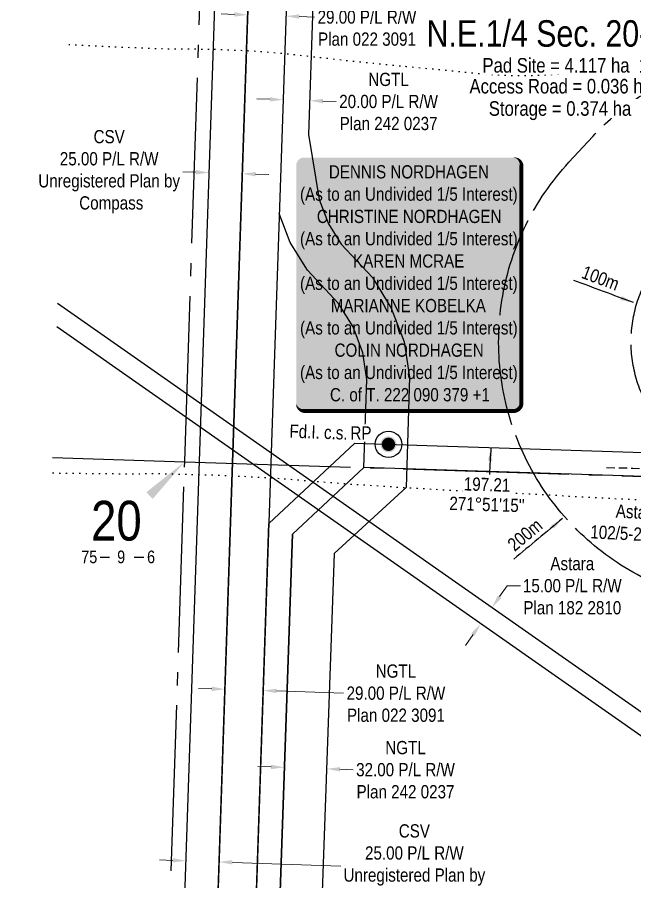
# Model space of a CAD drawing. Extents: x 350119 to 360339, y 6149858 to 6155226.
# Drawn here: x 350997 to 351462, y 6154002 to 6154655 of the extents above; entities that cross this region are included whole.
import ezdxf
from ezdxf.enums import TextEntityAlignment as Align

# ---------------------------------------------------------------- set-up
doc = ezdxf.new("R2010")
doc.units = 0
doc.header["$LTSCALE"] = 5
doc.header["$PDMODE"] = 35
doc.header["$PDSIZE"] = 0.5
for name, pattern in [('foc-BUFFER', [16.75, 15, -1.75]), ('foc-DOT', [1, 0.2, -0.8]), ('foc-QUARTERLINE', [33, 25, -3, 2, -3]), ('UG_PIPE', [1.875, 1.25, -0.625])]:
    doc.linetypes.add(name, pattern=pattern)
doc.layers.get('Defpoints').update_dxf_attribs({"color": 9})
for name, color, linetype in [('10', 1, 'Continuous'), ('35', 37, 'Continuous'), ('9', 3, 'Continuous'), ('AS-DRILL', 8, 'foc-DOT'), ('AS-DRILL-T', 8, 'Continuous'), ('AS-PIPE-UG', 44, 'UG_PIPE'), ('AUX-BUFFER', 7, 'foc-BUFFER'), ('C-RW', 13, 'Continuous'), ('C-SYMBOL', 7, 'Continuous'), ('CG-NOTES', 7, 'Continuous'), ('F-RW', 190, 'Continuous'), ('L-AREAREQUIRED', 7, 'Continuous'), ('L-AREAWORK', 5, 'Continuous'), ('L-BD', 7, 'Continuous'), ('L-MON', 1, 'Continuous'), ('L-MON-T', 1, 'Continuous'), ('L-QSEC', 8, 'foc-QUARTERLINE'), ('L-SECLBL', 7, 'Continuous')]:
    doc.layers.add(name, color=color, linetype=linetype)
doc.layers.add('F-RW-T', color=190, linetype='Continuous', lineweight=9)
doc.styles.add('100L', font='ARIALN.TTF', dxfattribs={"height": 11})
doc.styles.add('175L', font='ARIALN.TTF', dxfattribs={"height": 20})
doc.styles.add('80', font='ARIALN.TTF', dxfattribs={"height": 10})
doc.styles.add('80CG', font='ARIALN.TTF', dxfattribs={"height": 10})
doc.styles.add('80L', font='ARIALN.TTF', dxfattribs={"height": 10})
doc.styles.add('SIMPLEX', font='ARIALN.TTF')
doc.dimstyles.new('CG2011', dxfattribs={"dimscale": 5, "dimtxt": 9, "dimasz": 2, "dimexe": 0.2, "dimexo": 0.0625, "dimgap": 0.5, "dimtad": 0, "dimtih": 1, "dimtoh": 1, "dimzin": 0, "dimdsep": 46, "dimtxsty": '80CG', "dimcen": 0.1, "dimse1": 1, "dimse2": 1, "dimclrd": 256, "dimclrt": 256, "dimaunit": 1, "dimadec": 4, "dimazin": 0, "dimtfac": 0.06, "dimtofl": 0, "dimtmove": 0, "dimatfit": 1, "dimfxl": 0.2, "dimtolj": 1, "dimtzin": 0, "dimlwd": -1, "dimarcsym": 0})
doc.dimstyles.new('Compass 5 000', dxfattribs={"dimscale": 5, "dimtxt": 9, "dimasz": 2, "dimexe": 0.2, "dimexo": 0.0625, "dimgap": 0.5, "dimtad": 0, "dimtih": 1, "dimtoh": 1, "dimzin": 0, "dimdsep": 46, "dimtxsty": '80CG', "dimcen": 0.1, "dimse1": 1, "dimse2": 1, "dimclrd": 256, "dimclrt": 256, "dimaunit": 1, "dimadec": 4, "dimazin": 0, "dimtfac": 0.06, "dimtofl": 0, "dimtmove": 0, "dimatfit": 1, "dimfxl": 0.2, "dimtolj": 1, "dimtzin": 0, "dimlwd": -1, "dimarcsym": 0})

# ---------------------------------------------------------------- blocks, each defined once
blk = doc.blocks.new('L-SECLBL')
at = {"layer": '9', "color": 7}
for p, q in [((-5.08, -27.83), (-12.29, -27.83)), ((20.7, -27.83), (13.5, -27.83))]:
    blk.add_line(p, q, dxfattribs=at)
at = {"layer": '10', "color": 2, "style": 'SIMPLEX'}
blk.add_attdef('SEC', text='', height=30, dxfattribs=at).set_placement((0, 0), align=Align.MIDDLE)
at = {"layer": '10', "color": 5, "style": '80L'}
blk.add_attdef('TWP', text='', height=9.5, dxfattribs=at).set_placement((-14.43, -27.37), align=Align.MIDDLE_RIGHT)
blk.add_attdef('RGE', text='', height=9.5, dxfattribs=at).set_placement((3.62, -27.37), align=Align.MIDDLE_CENTER)
blk.add_attdef('MER', text='', height=9.5, dxfattribs=at).set_placement((23.17, -27.37), align=Align.MIDDLE_LEFT)
blk = doc.blocks.new('*D368')
at = {"layer": 'Defpoints', "color": 0, "transparency": 16777216}
for p in [(351199.29, 6154655.79), (351159.03, 6154319.65), (351187.93, 6154318.68)]:
    blk.add_point(p, dxfattribs=at)
at = {"layer": 'F-RW-T', "transparency": 16777216}
for p, q in [((351160.39, 6154657.1), (351150.4, 6154657.43)), ((351209.28, 6154655.45), (351220.9, 6154655.06))]:
    blk.add_line(p, q, dxfattribs=at)
for points in [[(351160.45, 6154658.76), (351160.34, 6154655.43), (351170.39, 6154656.76)], [(351209.34, 6154657.12), (351209.23, 6154653.79), (351199.29, 6154655.79)]]:
    blk.add_solid(points, dxfattribs=at)
at = {"layer": 'F-RW-T', "transparency": 16777216, "insert": (351260.44, 6154655.06), "char_height": 10, "attachment_point": 5, "style": '80CG'}
blk.add_mtext('\\A1;NGTL\\P29.00 P/L R/W\\PPlan 022 3091', dxfattribs=at)
blk = doc.blocks.new('*D369')
at = {"layer": 'Defpoints', "color": 0, "transparency": 16777216}
for p in [(351166.34, 6154536.74), (351137.81, 6154432.28), (351162.79, 6154431.43)]:
    blk.add_point(p, dxfattribs=at)
at = {"layer": 'F-RW-T', "transparency": 16777216}
for p, q in [((351131.36, 6154537.92), (351121.37, 6154538.25)), ((351176.33, 6154536.4), (351186.33, 6154536.07))]:
    blk.add_line(p, q, dxfattribs=at)
for points in [[(351131.42, 6154539.58), (351131.31, 6154536.25), (351141.36, 6154537.58)], [(351176.39, 6154538.07), (351176.28, 6154534.74), (351166.34, 6154536.74)]]:
    blk.add_solid(points, dxfattribs=at)
at = {"layer": 'F-RW-T', "transparency": 16777216, "insert": (351065.87, 6154538.25), "char_height": 10, "attachment_point": 5, "style": '80CG'}
blk.add_mtext('\\A1;CSV\\P25.00 P/L R/W\\PUnregistered Plan by\\P Compass', dxfattribs=at)
blk = doc.blocks.new('*D394')
at = {"layer": 'Defpoints', "color": 0, "transparency": 16777216}
for p in [(351153.31, 6154149.77), (351182.13, 6154146.42), (351182.21, 6154148.8)]:
    blk.add_point(p, dxfattribs=at)
at = {"layer": 'F-RW-T', "transparency": 16777216}
for p, q in [((351143.23, 6154147.73), (351133.24, 6154148.06)), ((351192.12, 6154146.08), (351242.75, 6154144.38))]:
    blk.add_line(p, q, dxfattribs=at)
for points in [[(351143.29, 6154149.39), (351143.18, 6154146.06), (351153.23, 6154147.39)], [(351192.18, 6154147.75), (351192.07, 6154144.41), (351182.13, 6154146.42)]]:
    blk.add_solid(points, dxfattribs=at)
at = {"layer": 'F-RW-T', "transparency": 16777216, "insert": (351282.29, 6154144.38), "char_height": 10, "attachment_point": 5, "style": '80CG'}
blk.add_mtext('\\A1;NGTL\\P29.00 P/L R/W\\PPlan 022 3091', dxfattribs=at)
blk = doc.blocks.new('*D395')
at = {"layer": 'Defpoints', "color": 0, "transparency": 16777216}
for p in [(351124.57, 6154039.13), (351149.55, 6154038.29), (351148.84, 6154016.97)]:
    blk.add_point(p, dxfattribs=at)
at = {"layer": 'F-RW-T', "transparency": 16777216}
for p, q in [((351113.86, 6154018.15), (351103.87, 6154018.49)), ((351158.83, 6154016.64), (351240.7, 6154013.88))]:
    blk.add_line(p, q, dxfattribs=at)
for points in [[(351113.92, 6154019.82), (351113.81, 6154016.49), (351123.86, 6154017.81)], [(351158.89, 6154018.3), (351158.78, 6154014.97), (351148.84, 6154016.97)]]:
    blk.add_solid(points, dxfattribs=at)
at = {"layer": 'F-RW-T', "transparency": 16777216, "insert": (351296.19, 6154013.88), "char_height": 10, "attachment_point": 5, "style": '80CG'}
blk.add_mtext('\\A1;CSV\\P25.00 P/L R/W\\PUnregistered Plan by \\PCompass', dxfattribs=at)
blk = doc.blocks.new('*D405')
at = {"layer": 'Defpoints', "color": 0, "transparency": 16777216}
for p in [(351290.02, 6154254.57), (351281.41, 6154242.28), (351354.82, 6154209.17)]:
    blk.add_point(p, dxfattribs=at)
at = {"layer": 'F-RW-T', "transparency": 16777216}
for p, q in [((351360.56, 6154217.36), (351366.29, 6154225.55)), ((351366.29, 6154225.55), (351376.29, 6154225.55)), ((351340.48, 6154188.7), (351334.74, 6154180.51))]:
    blk.add_line(p, q, dxfattribs=at)
for points in [[(351359.19, 6154218.31), (351361.92, 6154216.4), (351354.82, 6154209.17)], [(351339.11, 6154189.65), (351341.84, 6154187.74), (351346.21, 6154196.89)]]:
    blk.add_solid(points, dxfattribs=at)
at = {"layer": 'F-RW-T', "transparency": 16777216, "insert": (351415.38, 6154225.55), "char_height": 10, "attachment_point": 5, "style": '80CG'}
blk.add_mtext('\\A1;Astara\\P15.00 P/L R/W\\PPlan 182 2810', dxfattribs=at)
blk = doc.blocks.new('*D414')
at = {"layer": 'Defpoints', "color": 0, "transparency": 16777216}
for p in [(351198.1, 6154089.32), (351230.04, 6154087.26), (351230.07, 6154088.22)]:
    blk.add_point(p, dxfattribs=at)
at = {"layer": 'F-RW-T', "transparency": 16777216}
for p, q in [((351188.07, 6154088.71), (351178.08, 6154089.05)), ((351240.04, 6154086.92), (351250.03, 6154086.58))]:
    blk.add_line(p, q, dxfattribs=at)
for points in [[(351188.13, 6154090.37), (351188.02, 6154087.04), (351198.07, 6154088.36)], [(351240.09, 6154088.59), (351239.98, 6154085.25), (351230.04, 6154087.26)]]:
    blk.add_solid(points, dxfattribs=at)
at = {"layer": 'F-RW-T', "transparency": 16777216, "insert": (351289.5, 6154086.58), "char_height": 10, "attachment_point": 5, "style": '80CG'}
blk.add_mtext('\\A1;NGTL\\P32.00 P/L R/W\\PPlan 242 0237', dxfattribs=at)
blk = doc.blocks.new('*U493')
h = blk.add_hatch(color=59)
edge = h.paths.add_edge_path()
edge.add_line((-79, -96.5), (79, -96.5))
edge.add_arc((79, -90.5), 6, 270, 360)
edge.add_line((85, -90.5), (85, 89))
edge.add_arc((79, 89), 6, 0, 90)
edge.add_line((79, 95), (-79, 95))
edge.add_arc((-79, 89), 6, 90, 180)
edge.add_line((-85, 89), (-85, -90.5))
edge.add_arc((-79, -90.5), 6, 180, 270)
at = {"color": 1, "flags": 128}
blk.add_lwpolyline([(-79, -96.5, 3, 3, 0), (79, -96.5, 3, 3, 0.414214), (85, -90.5, 3, 3, 0), (85, 89, 3, 0, 0.414214), (79, 95, 0, 0, 0), (-79, 95, 0, 0, 0.414214), (-85, 89, 0, 0, 0), (-85, -90.5, 0, 3, 0.414214)], format="xyseb", close=True, dxfattribs=at)
blk.add_lwpolyline([(-59.14, -14.1, 0, 7.5, 0), (0, 0, 0, 0, 0)], format="xyseb", dxfattribs=at)
at = {"color": 1, "style": '80'}
blk.add_attdef('ENTER_TEXT_001', (-37.03, -4.99), '', height=10, dxfattribs=at)
blk = doc.blocks.new('fdia')
at = {"color": 255, "const_width": 1}
blk.add_lwpolyline([(-0.5, 0, 1), (0.5, 0, 1)], format="xyb", close=True, dxfattribs=at)
blk = doc.blocks.new('Fdiaa')
blk.add_blockref('fdia', (0, 0))
blk = doc.blocks.new('fdib')
at = {"color": 1, "const_width": 1.6}
blk.add_lwpolyline([(-0.4, 0, 1), (0.4, 0, 1)], format="xyb", close=True, dxfattribs=at)
at = {"color": 1}
blk.add_circle((0, 0), 0.8, dxfattribs=at)
blk = doc.blocks.new('Fdibb')
blk.add_blockref('fdib', (0, 0))
blk = doc.blocks.new('fdicc')
for name in ['Fdibb', 'Fdiaa']:
    blk.add_blockref(name, (0, 0))
blk = doc.blocks.new('FDI')
blk.add_blockref('fdicc', (0, 0))
blk = doc.blocks.new('*D494')
at = {"layer": 'Defpoints', "color": 0, "transparency": 16777216}
for p in [(351197.29, 6154596.35), (351217.34, 6154595.68), (351217.21, 6154591.96)]:
    blk.add_point(p, dxfattribs=at)
at = {"layer": 'F-RW-T', "transparency": 16777216}
for p, q in [((351187.17, 6154592.97), (351177.18, 6154593.31)), ((351227.21, 6154591.63), (351237.2, 6154591.29))]:
    blk.add_line(p, q, dxfattribs=at)
for points in [[(351187.23, 6154594.64), (351187.12, 6154591.31), (351197.17, 6154592.64)], [(351227.26, 6154593.29), (351227.15, 6154589.96), (351217.21, 6154591.96)]]:
    blk.add_solid(points, dxfattribs=at)
at = {"layer": 'F-RW-T', "transparency": 16777216, "insert": (351276.74, 6154591.29), "char_height": 10, "attachment_point": 5, "style": '80CG'}
blk.add_mtext('\\A1;NGTL\\P20.00 P/L R/W\\PPlan 242 0237', dxfattribs=at)

msp = doc.modelspace()

# ---------------------------------------------------------------- linework, layer by layer
at = {"layer": '35', "color": 3}
msp.add_circle((351276.65, 6154332.379), 9.997, dxfattribs=at)
at = {"layer": 'AS-DRILL', "flags": 128}
for points in [[(351767.808, 6154929.576), (351767.808, 6154929.576), (351767.863, 6154929.735), (351768.036, 6154930.399), (351768.134, 6154930.926), (351768.252, 6154931.482), (351768.28, 6154931.992), (351768.275, 6154932.432), (351768.388, 6154932.819), (351768.591, 6154933.212), (351768.765, 6154933.626), (351768.82, 6154933.775), (351768.863, 6154933.863), (351768.871, 6154933.793), (351768.795, 6154933.325), (351768.559, 6154932.253), (351768.184, 6154930.654), (351767.772, 6154928.827), (351767.256, 6154926.884), (351766.449, 6154924.89), (351765.288, 6154922.828), (351763.975, 6154920.691), (351762.56, 6154918.477), (351761.052, 6154916.207), (351759.462, 6154913.859), (351757.83, 6154911.463), (351756.144, 6154908.929), (351754.347, 6154906.098), (351752.409, 6154902.941), (351750.281, 6154899.491), (351747.956, 6154895.828), (351745.396, 6154892.002), (351742.631, 6154888.073), (351739.721, 6154883.959), (351736.588, 6154879.502), (351733.19, 6154874.584), (351729.488, 6154869.256), (351725.574, 6154863.575), (351721.601, 6154857.616), (351717.541, 6154851.49), (351713.347, 6154845.218), (351708.75, 6154838.579), (351704.038, 6154832.095), (351699.183, 6154825.495), (351694.383, 6154818.783), (351689.558, 6154811.912), (351684.669, 6154804.903), (351679.721, 6154797.636), (351674.663, 6154790.103), (351669.493, 6154782.493), (351664.29, 6154774.794), (351659.276, 6154767.069), (351654.349, 6154759.231), (351649.29, 6154751.077), (351644.212, 6154742.914), (351639.045, 6154734.794), (351633.738, 6154726.689), (351631.104, 6154722.766), (351628.264, 6154718.679), (351622.613, 6154710.746), (351612.633, 6154696.995), (351612.476, 6154696.79), (351606.521, 6154688.766), (351604.195, 6154685.663), (351598.51, 6154678.221), (351592.523, 6154670.999), (351586.138, 6154664.151), (351579.357, 6154657.716), (351572.181, 6154651.735), (351564.64, 6154646.207), (351556.793, 6154641.099), (351548.652, 6154636.461), (351540.274, 6154632.232), (351531.72, 6154628.398), (351522.98, 6154624.992), (351514.102, 6154621.96), (351505.062, 6154619.434), (351495.89, 6154617.472), (351486.644, 6154615.954), (351477.339, 6154614.797), (351468.005, 6154613.942), (351458.643, 6154613.448), (351449.26, 6154613.225), (351439.886, 6154612.961), (351430.52, 6154612.647), (351421.144, 6154612.314), (351411.777, 6154611.96), (351402.398, 6154611.556), (351393.036, 6154611.072), (351383.668, 6154610.688), (351374.291, 6154610.645), (351364.914, 6154610.892), (351355.545, 6154611.368), (351346.195, 6154612.125), (351336.86, 6154613.03), (351327.538, 6154613.996), (351318.193, 6154614.912), (351308.867, 6154615.777), (351299.534, 6154616.713), (351290.209, 6154617.609), (351280.873, 6154618.494), (351271.539, 6154619.42), (351262.057, 6154620.381), (351252.734, 6154621.336), (351243.402, 6154622.322), (351234.081, 6154623.357), (351224.622, 6154624.417), (351215.302, 6154625.453), (351205.98, 6154626.458), (351196.657, 6154627.414), (351187.323, 6154628.329), (351177.983, 6154629.075), (351168.615, 6154629.602), (351159.113, 6154630.003), (351149.741, 6154630.38), (351140.215, 6154630.652), (351130.842, 6154630.738), (351121.468, 6154630.765), (351112.137, 6154630.89), (351102.76, 6154631.127), (351093.406, 6154631.463), (351084.034, 6154631.87), (351074.672, 6154632.256), (351065.311, 6154632.692), (351055.851, 6154633.142), (351046.11, 6154633.551), (351036.731, 6154634.038), (351033.27, 6154634.3)], [(352110.545, 6154072.179), (352110.545, 6154072.179), (352110.514, 6154072.15), (352110.227, 6154071.929), (352110.003, 6154071.827), (352109.854, 6154071.852), (352109.642, 6154072.099), (352109.435, 6154072.486), (352109.409, 6154072.607), (352109.383, 6154072.718), (352109.272, 6154073.302), (352109.106, 6154074.298), (352108.843, 6154075.688), (352108.429, 6154077.383), (352107.804, 6154079.295), (352106.882, 6154081.347), (352105.657, 6154083.6), (352104.272, 6154086.128), (352102.758, 6154089.01), (352101.147, 6154092.267), (352099.386, 6154095.818), (352097.444, 6154099.655), (352095.321, 6154103.769), (352093.04, 6154108.209), (352090.649, 6154112.982), (352088.22, 6154118.107), (352085.792, 6154123.551), (352083.282, 6154129.209), (352080.626, 6154135.012), (352077.868, 6154141.058), (352075.011, 6154147.418), (352071.993, 6154154.073), (352068.875, 6154161.002), (352065.727, 6154168.223), (352062.435, 6154175.648), (352058.781, 6154183.025), (352054.607, 6154190.09), (352049.983, 6154196.859), (352045.09, 6154203.398), (352039.777, 6154209.62), (352031.318, 6154218.11), (352022.304, 6154226.158), (352012.8, 6154233.612), (352002.833, 6154240.392), (351992.5, 6154246.413), (351981.787, 6154251.827), (351970.764, 6154256.691), (351959.338, 6154260.839), (351947.499, 6154264.329), (351935.355, 6154267.39), (351922.952, 6154269.869), (351910.226, 6154271.389), (351897.278, 6154272.576), (351884.252, 6154273.795), (351871.139, 6154274.517), (351857.819, 6154275.046), (351844.301, 6154275.902), (351830.727, 6154276.91), (351819.043, 6154277.874), (351804.096, 6154279.118), (351797.291, 6154279.668), (351787.894, 6154280.214), (351778.482, 6154280.612), (351769.094, 6154281.118), (351759.661, 6154281.486), (351750.263, 6154281.693), (351740.848, 6154282), (351731.417, 6154282.408), (351721.985, 6154282.816), (351712.559, 6154283.094), (351703.133, 6154283.361), (351693.7, 6154283.719), (351684.295, 6154284.046), (351674.88, 6154284.344), (351665.464, 6154284.621), (351656.048, 6154284.888), (351646.638, 6154285.065), (351637.197, 6154285.173), (351627.799, 6154285.38), (351618.391, 6154285.617), (351608.971, 6154285.755), (351599.633, 6154285.979), (351590.261, 6154286.365), (351580.856, 6154286.672), (351571.439, 6154286.939), (351562.024, 6154287.217), (351552.602, 6154287.334), (351543.196, 6154287.321), (351533.786, 6154287.458), (351524.367, 6154287.645), (351514.96, 6154287.892), (351505.554, 6154288.179), (351496.138, 6154288.457), (351486.719, 6154288.924), (351477.315, 6154289.551), (351467.93, 6154290.158), (351458.531, 6154290.635), (351449.109, 6154291.052), (351439.713, 6154291.609), (351430.326, 6154292.156), (351420.907, 6154292.633), (351411.509, 6154293.16), (351402.102, 6154293.697), (351392.693, 6154294.184), (351383.285, 6154294.682), (351373.885, 6154295.159), (351364.455, 6154295.606), (351355.046, 6154296.074), (351345.633, 6154296.451), (351336.231, 6154296.838), (351326.803, 6154297.346), (351317.386, 6154297.893), (351307.958, 6154298.401), (351298.561, 6154298.948), (351289.134, 6154299.486), (351279.729, 6154300.083), (351270.347, 6154300.769), (351260.95, 6154301.326), (351251.553, 6154301.873), (351237.762, 6154302.948), (351224.01, 6154304.032), (351210.26, 6154305.146), (351196.48, 6154306.251), (351182.703, 6154307.185), (351168.911, 6154307.92), (351155.154, 6154308.564), (351141.354, 6154309.089), (351127.558, 6154309.434), (351113.744, 6154309.82), (351099.933, 6154310.035), (351086.212, 6154309.937), (351072.415, 6154309.952), (351066.343, 6154310.006), (351056.921, 6154310.084), (351047.5, 6154310.211), (351038.099, 6154310.348), (351028.657, 6154310.436), (351022.616, 6154310.511)]]:
    msp.add_lwpolyline(points, dxfattribs=at)
at = {"layer": 'AS-PIPE-UG', "flags": 128}
msp.add_lwpolyline([(351441.134, 6154314.862), (351461.029, 6154314.403), (351493.478, 6154313.404), (351526.512, 6154312.316), (351561.23, 6154311.1), (351594.11, 6154309.994), (351627.13, 6154309.154), (351644.399, 6154308.574), (351659.927, 6154308.479), (351676.425, 6154309.364), (351692.098, 6154311.319), (351705.256, 6154314.089), (351731.369, 6154320.6), (351743.505, 6154323.839), (351763.85, 6154329.203), (351777.2, 6154332.324), (351801.897, 6154338.716), (351828.91, 6154345.592), (351857.894, 6154352.004), (351876.075, 6154356.175), (351879.283, 6154356.858), (351880.889, 6154357.936), (351881.546, 6154359.266), (351881.8, 6154361.128), (351882.052, 6154363.493), (351881.99, 6154371.457), (351881.779, 6154397.788), (351882.892, 6154443.236)], dxfattribs=at)
at = {"layer": 'AUX-BUFFER', "color": 251, "linetype": 'foc-BUFFER', "flags": 128}
for points in [[(351560.488, 6154209.658), (351553.194, 6154209.897, -0.6422494), (351412.838, 6154545.382), (351430.772, 6154564.803, -0.2178508), (351584.225, 6154629), (351591.52, 6154628.761, -0.6422394), (351731.868, 6154293.276), (351713.934, 6154273.854, -0.2178402)], [(351563.761, 6154309.578), (351556.467, 6154309.817, -0.6422494), (351486.289, 6154477.56), (351504.222, 6154496.982, -0.2178508), (351580.949, 6154529.08), (351588.243, 6154528.841, -0.6422394), (351658.418, 6154361.098), (351640.484, 6154341.677, -0.2178402)]]:
    msp.add_lwpolyline(points, format="xyb", close=True, dxfattribs=at)
at = {"layer": 'C-RW', "flags": 128}
msp.add_lwpolyline([(350997.156, 6153536.781), (351161.422, 6153531.452), (351186.38, 6154272.63), (351251.18, 6154333.204), (351679.045, 6154319.349), (351868.758, 6154364.944), (351894.453, 6155099.838), (351912.564, 6155099.272), (351885.946, 6154350.567), (351680.889, 6154301.285), (351258.034, 6154314.977), (351204.133, 6154264.593), (351178.24, 6153512.141), (350996.54, 6153518.059)], dxfattribs=at)
at = {"layer": 'F-RW', "flags": 128}
for points in [[(351103.569, 6153415.307), (351134.019, 6154319.599), (351151.382, 6154835.296), (351156.378, 6154835.128), (351156.916, 6154851.115), (351151.921, 6154851.283), (351161.061, 6155122.757), (351186.043, 6155121.978), (351158.999, 6154318.758), (351128.55, 6153414.498)], [(351128.551, 6153414.498), (351131.916, 6153514.415), (351158.999, 6154318.758), (351178.502, 6154897.987), (351179.107, 6154915.951), (351179.522, 6154928.274), (351182.754, 6155024.292), (351183.279, 6155039.855), (351184.535, 6155077.196), (351185.04, 6155092.185), (351186.043, 6155121.978)], [(351215.02, 6155121.07), (351213.995, 6155091.243), (351213.484, 6155076.215), (351211.923, 6155030.362), (351211.392, 6155014.782), (351208.946, 6154942.227), (351208.536, 6154929.862), (351207.93, 6154911.868), (351188.186, 6154326.272), (351187.901, 6154317.813), (351160.816, 6153513.47), (351157.458, 6153413.561)], [(351235.006, 6155120.433), (351216.351, 6154566.348), (351224.464, 6154517.43), (351231.405, 6154498.942), (351241.051, 6154483.482), (351264.555, 6154458.284), (351278.713, 6154435.328), (351288.415, 6154409.792), (351292.497, 6154383.217), (351289.938, 6154299.83), (351235.642, 6154249.984), (351209.454, 6153511.124), (351180.848, 6153484.537), (351178.435, 6153412.881)], [(351157.452, 6153413.561), (351160.79, 6153512.709), (351178.24, 6153512.141), (351204.133, 6154264.593), (351258.034, 6154314.977), (351260.429, 6154381.263), (351257.307, 6154401.592), (351249.886, 6154421.122), (351238.993, 6154438.786), (351215.546, 6154463.923), (351202.575, 6154484.713), (351194.273, 6154506.823)], [(351026.841, 6154438.935), (351580.548, 6154051.032), (351571.943, 6154038.75), (351026.252, 6154421.037)]]:
    msp.add_lwpolyline(points, dxfattribs=at)
at = {"layer": 'L-QSEC'}
for p, q in [((351122.935, 6154319.352), (351149.383, 6155123.126)), ((351023.011, 6154322.514), (351122.932, 6154319.284)), ((351096.486, 6153515.575), (351122.935, 6154319.352)), ((351122.932, 6154319.273), (351930.01, 6154293.196))]:
    msp.add_line(p, q, dxfattribs=at)
at = {"layer": 'L-SECLBL', "flags": 128}
msp.add_lwpolyline([(351122.932, 6154319.284, 0, 6.998, 0), (351096.328, 6154293.658, 0, 0, 0)], format="xyseb", dxfattribs=at)

# ---------------------------------------------------------------- block references
at = {"layer": 'CG-NOTES'}
ref = msp.add_blockref('*U493', (351292.044, 6154454.033), dxfattribs=dict(at, xscale=0.9997390000000119, yscale=0.9997390000000119, zscale=0.9997390000000119))
ref.add_attrib('ENTER_TEXT_001', 'DENNIS NORDHAGEN', (351231.657, 6154533.212), dxfattribs={"layer": '0', "color": 1, "height": 9.99739, "style": '80'})
ref.add_attrib('ENTER_TEXT_002', '(As to an Undivided 1/5 Interest)', (351209.916, 6154516.379), dxfattribs={"layer": '0', "color": 1, "height": 9.99739, "style": '80'})
ref.add_attrib('ENTER_TEXT_003', 'CHRISTINE NORDHAGEN', (351222.59, 6154499.539), dxfattribs={"layer": '0', "color": 1, "height": 9.99739, "style": '80'})
ref.add_attrib('ENTER_TEXT_004', '(As to an Undivided 1/5 Interest)', (351209.916, 6154482.706), dxfattribs={"layer": '0', "color": 1, "height": 9.99739, "style": '80'})
ref.add_attrib('ENTER_TEXT_005', 'KAREN MCRAE', (351249.94, 6154465.867), dxfattribs={"layer": '0', "color": 1, "height": 9.99739, "style": '80'})
ref.add_attrib('ENTER_TEXT_006', '(As to an Undivided 1/5 Interest)', (351209.916, 6154449.034), dxfattribs={"layer": '0', "color": 1, "height": 9.99739, "style": '80'})
ref.add_attrib('ENTER_TEXT_007', 'MARIANNE KOBELKA', (351233.058, 6154432.194), dxfattribs={"layer": '0', "color": 1, "height": 9.99739, "style": '80'})
ref.add_attrib('ENTER_TEXT_008', '(As to an Undivided 1/5 Interest)', (351209.916, 6154415.362), dxfattribs={"layer": '0', "color": 1, "height": 9.99739, "style": '80'})
ref.add_attrib('ENTER_TEXT_009', 'COLIN NORDHAGEN', (351235.943, 6154398.522), dxfattribs={"layer": '0', "color": 1, "height": 9.99739, "style": '80'})
ref.add_attrib('ENTER_TEXT_010', '(As to an Undivided 1/5 Interest)', (351209.916, 6154381.689), dxfattribs={"layer": '0', "color": 1, "height": 9.99739, "style": '80'})
ref.add_attrib('ENTER_TEXT_011', 'C. of T. 222 090 379 +1', (351232.492, 6154364.849), dxfattribs={"layer": '0', "color": 1, "height": 9.99739, "style": '80'})
at = {"layer": 'L-MON', "color": 3, "xscale": 4.998703300000042, "yscale": 4.998703300000042, "zscale": 4.998703300000042}
msp.add_blockref('FDI', (351276.65, 6154332.379), dxfattribs=at)
at = {"layer": 'L-SECLBL', "xscale": 0.9997390000000119, "yscale": 0.9997390000000119, "zscale": 0.9997390000000119}
msp.add_blockref('L-SECLBL', (351071.306, 6154274.71), dxfattribs=at).add_auto_attribs({'SEC': '20', 'TWP': '75', 'RGE': '9', 'MER': '6'})

# ---------------------------------------------------------------- texts
at = {"layer": 'AS-DRILL-T', "insert": (351429.483, 6154288.072), "char_height": 9.99755, "attachment_point": 1, "rotation": 357.094986, "style": '80L'}
msp.add_mtext_dynamic_manual_height_columns('\\pi19.046;Astara\\P\\pi0.66375;102/5-20 (HZ)', width=70.68977, gutter_width=50, heights=[0], dxfattribs=at)
at = {"layer": 'AUX-BUFFER', "char_height": 9.9915, "attachment_point": 1, "style": '80L'}
for s, insert, rotation in [('100m', (351425.026, 6154467.675), 339.507266), ('200m', (351365.439, 6154258.724), 39.797437)]:
    msp.add_mtext_dynamic_manual_height_columns(s, width=6.84251, gutter_width=44.971, heights=[0], dxfattribs=dict(at, insert=insert, rotation=rotation))
at = {"layer": 'L-BD', "style": '80L'}
msp.add_text("271°51'15''", height=9.99741, rotation=358.1453, dxfattribs=at).set_placement((351351.003, 6154286.96), align=Align.MIDDLE)

# ---------------------------------------------------------------- dimensions: what is measured, and where the dimension line sits
at = {"layer": 'F-RW-T'}
dim = msp.add_aligned_dim(p1=(351197.292, 6154596.35), p2=(351217.338, 6154595.675), distance=-3.714, text='NGTL\\P20.00 P/L R/W\\PPlan 242 0237', dimstyle='Compass 5 000', dxfattribs=at)
dim.commit()
dim.dimension.update_dxf_attribs({"geometry": '*D494', "text_midpoint": (351276.742, 6154591.291)})
at = {"layer": 'F-RW-T', "color": 2}
for base, p1, p2, angle, text, picture, middle in [((351166.338, 6154536.741), (351137.813, 6154432.275), (351162.793, 6154431.434), 358.071637, 'CSV\\P25.00 P/L R/W\\PUnregistered Plan by\\P Compass', '*D369', (351065.872, 6154538.255)), ((351182.129, 6154146.417), (351153.309, 6154149.77), (351182.21, 6154148.797), 358.071382, 'NGTL\\P29.00 P/L R/W\\PPlan 022 3091', '*D394', (351282.29, 6154144.375)), ((351148.837, 6154016.973), (351124.575, 6154039.127), (351149.555, 6154038.285), 358.07141, 'CSV\\P25.00 P/L R/W\\PUnregistered Plan by \\PCompass', '*D395', (351296.193, 6154013.88))]:
    dim = msp.add_linear_dim(base=base, p1=p1, p2=p2, angle=angle, text=text, dimstyle='Compass 5 000', dxfattribs=at)
    dim.commit()
    dim.dimension.update_dxf_attribs({"geometry": picture, "text_midpoint": middle, "dimtype": 161})
at = {"layer": 'F-RW-T', "color": 1}
dim = msp.add_linear_dim(base=(351354.818, 6154209.168), p1=(351281.411, 6154242.284), p2=(351290.016, 6154254.566), angle=54.986583, text='Astara\\P15.00 P/L R/W\\PPlan 182 2810', dimstyle='Compass 5 000', dxfattribs=at)
dim.commit()
dim.dimension.update_dxf_attribs({"geometry": '*D405', "text_midpoint": (351415.379, 6154225.549), "dimtype": 161})
dim = msp.add_aligned_dim(p1=(351198.102, 6154089.322), p2=(351230.075, 6154088.222), distance=-0.959, text='NGTL\\P32.00 P/L R/W\\PPlan 242 0237', dimstyle='Compass 5 000', dxfattribs=at)
dim.commit()
dim.dimension.update_dxf_attribs({"geometry": '*D414', "text_midpoint": (351289.501, 6154086.575)})

# ---------------------------------------------------------------- leaders
at = {"layer": 'AUX-BUFFER', "path_type": 1}
for points in [[(351461.538, 6154439.385), (351416.532, 6154456.206)], [(351408.106, 6154276.416), (351371.191, 6154245.662)]]:
    msp.add_leader(points, dimstyle='CG2011', override={"dimasz": 2, "dimgap": 0.5, "dimtad": 0}, dxfattribs=at)

# ---------------------------------------------------------------- next in the draw order: texts
at = {"layer": 'C-SYMBOL', "color": 3, "insert": (351449.231, 6154652.729), "char_height": 19.99481, "width": 285.9512, "attachment_point": 2, "style": '175L', "bg_fill": 3, "box_fill_scale": 1, "bg_fill_color": 256, "bg_fill_transparency": 0}
msp.add_mtext('N.E.1/4 Sec. 20-75-9-W.6M.', dxfattribs=at)
at = {"layer": 'L-AREAREQUIRED', "color": 5, "insert": (351433.202, 6154624.125), "char_height": 10.99715, "width": 170.3107, "attachment_point": 2, "style": '100L', "bg_fill": 3, "box_fill_scale": 1.15, "bg_fill_color": 256, "bg_fill_true_color": 256, "bg_fill_transparency": 0}
msp.add_mtext('Pad Site = 4.117 ha  10.17 Ac.', dxfattribs=at)
at = {"layer": 'L-AREAWORK', "color": 5, "insert": (351432.726, 6154591.536), "char_height": 10.99715, "width": 159.80115, "attachment_point": 2, "style": '100L', "bg_fill": 3, "box_fill_scale": 1.15, "bg_fill_color": 256, "bg_fill_true_color": 256, "bg_fill_transparency": 0}
msp.add_mtext('Storage = 0.374 ha  0.92 Ac.', dxfattribs=at)
at = {"layer": 'L-BD', "insert": (351351.205, 6154307.024), "char_height": 9.9974, "width": 33.01095, "attachment_point": 2, "rotation": 358.1453, "style": '80L', "bg_fill": 3, "box_fill_scale": 1.15, "bg_fill_color": 256, "bg_fill_true_color": 256, "bg_fill_transparency": 0}
msp.add_mtext('197.21', dxfattribs=at)
at = {"layer": 'L-MON-T', "insert": (351201.058, 6154347.438), "char_height": 9.99755, "attachment_point": 1, "rotation": 358.021045, "style": '80L', "bg_fill": 3, "box_fill_scale": 1, "bg_fill_color": 256, "bg_fill_transparency": 0}
msp.add_mtext_dynamic_manual_height_columns('\\pi1.0615;Fd.I. c.s.', width=43.04989, gutter_width=50, heights=[0], dxfattribs=at)

# ---------------------------------------------------------------- next in the draw order: texts
at = {"layer": '35', "color": 3, "insert": (351255.873, 6154345.964), "char_height": 9.9974, "width": 15.49844, "attachment_point": 2, "style": '80', "bg_fill": 3, "box_fill_scale": 1.15, "bg_fill_color": 256, "bg_fill_true_color": 256, "bg_fill_transparency": 0}
msp.add_mtext('RP', dxfattribs=at)
at = {"layer": 'L-AREAREQUIRED', "color": 5, "insert": (351433.202, 6154608.373), "char_height": 10.99715, "width": 196.9109, "attachment_point": 2, "style": '100L', "bg_fill": 3, "box_fill_scale": 1.15, "bg_fill_color": 256, "bg_fill_true_color": 256, "bg_fill_transparency": 0}
msp.add_mtext('Access Road = 0.036 ha  0.09 Ac.', dxfattribs=at)

# ---------------------------------------------------------------- next in the draw order: leaders
at = {"layer": 'L-BD', "path_type": 1}
msp.add_leader([(351353.906, 6154329.877), (351352.843, 6154309.504)], dimstyle='Compass 5 000', override={"dimgap": 0.5, "dimtad": 0}, dxfattribs=at)

# ---------------------------------------------------------------- next in the draw order: dimensions: what is measured, and where the dimension line sits
at = {"layer": 'F-RW-T', "color": 2}
dim = msp.add_linear_dim(base=(351199.288, 6154655.788), p1=(351159.029, 6154319.649), p2=(351187.93, 6154318.675), angle=358.070325, text='NGTL\\P29.00 P/L R/W\\PPlan 022 3091', dimstyle='Compass 5 000', dxfattribs=at)
dim.commit()
dim.dimension.update_dxf_attribs({"geometry": '*D368', "text_midpoint": (351260.437, 6154655.059), "dimtype": 161})

doc.saveas('drawing.dxf')
